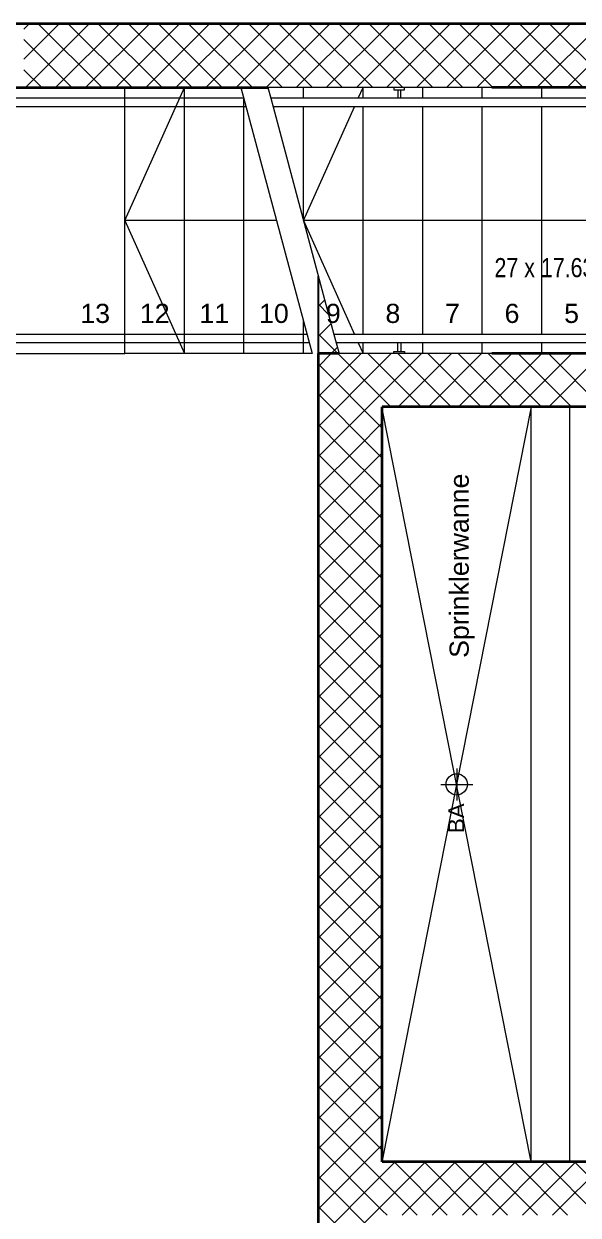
# Model space of a CAD drawing. Extents: x -882 to 937, y -179 to 966.
# Drawn here: x -522.6 to -470.5, y 755.4 to 867.4 of the extents above; entities that cross this region are included whole.
import ezdxf
from ezdxf.lldxf.tags import DXFTag

# ---------------------------------------------------------------- set-up
doc = ezdxf.new("R2010")
doc.units = 0
doc.layers.get('0').update_dxf_attribs({"lineweight": 13})
for name, color, linetype, lineweight in [('A-____-NOTE-TEXT', 7, 'Continuous', 9), ('A-FLOR-____-OTLN', 7, 'Continuous', 9), ('A-FLOR-HRAL-MBND', 7, '_Verdeckte Linien_', 9), ('A-FLOR-HRAL-OTLN', 7, 'Continuous', 9), ('A-WALL-____-MCUT', 7, 'Continuous', 35), ('A-WALL-____-PATT', 7, 'Continuous', 35), ('I-WALL-____-OTLN', 7, 'Continuous', 9), ('S-STRS-____-IDEN', 7, 'Continuous', 9), ('S-STRS-____-MBND', 7, '_Strichpunkt - Fein', 9), ('S-STRS-____-MCUT', 7, 'Continuous', 25), ('S-STRS-____-OTLN', 7, 'Continuous', 9), ('Text', 7, 'Continuous', 5)]:
    doc.layers.add(name, color=color, linetype=linetype, lineweight=lineweight)
doc.styles.get("Standard").update_dxf_attribs({"font": 'arial.ttf'})
tags = doc.linetypes.add('_Strichpunkt - Fein', pattern=[0.2, 0.1, -0.05, 0, -0.05]).pattern_tags.tags
tags[10:11] = [DXFTag(74, 4), DXFTag(75, 0), DXFTag(340, '0'), DXFTag(46, 1.0), DXFTag(50, 0.0), DXFTag(44, 0.0), DXFTag(45, 0.0)]
tags[8:9] = [DXFTag(74, 4), DXFTag(75, 0), DXFTag(340, '0'), DXFTag(46, 1.0), DXFTag(50, 0.0), DXFTag(44, 0.0), DXFTag(45, 0.0)]
tags[6:7] = [DXFTag(74, 4), DXFTag(75, 0), DXFTag(340, '0'), DXFTag(46, 1.0), DXFTag(50, 0.0), DXFTag(44, 0.0), DXFTag(45, 0.0)]
tags[4:5] = [DXFTag(74, 4), DXFTag(75, 0), DXFTag(340, '0'), DXFTag(46, 1.0), DXFTag(50, 0.0), DXFTag(44, 0.0), DXFTag(45, 0.0)]
tags = doc.linetypes.add('_Verdeckte Linien_', pattern=[0.15, 0.1, -0.05]).pattern_tags.tags
tags[6:7] = [DXFTag(74, 4), DXFTag(75, 0), DXFTag(340, '0'), DXFTag(46, 1.0), DXFTag(50, 0.0), DXFTag(44, 0.0), DXFTag(45, 0.0)]
tags[4:5] = [DXFTag(74, 4), DXFTag(75, 0), DXFTag(340, '0'), DXFTag(46, 1.0), DXFTag(50, 0.0), DXFTag(44, 0.0), DXFTag(45, 0.0)]

# ---------------------------------------------------------------- blocks, each defined once
blk = doc.blocks.new('Referenz-A0UJ2GK4XE', base_point=(-896.79, -159.76))
at = {"layer": 'A-____-NOTE-TEXT', "color": 0, "linetype": 'Continuous', "lineweight": 5, "ltscale": 0.13}
for p, q in [((-481.92, 797.4), (-481.92, 794.4)), ((-483.42, 795.9), (-480.42, 795.9))]:
    blk.add_line(p, q, dxfattribs=at)
blk.add_circle((-481.92, 795.9), 1, dxfattribs=at)
at = {"layer": 'A-FLOR-____-OTLN', "color": 0, "linetype": 'Continuous', "ltscale": 0.13}
for p, q in [((-474.92, 831.4), (-488.92, 760.55)), ((-474.92, 760.4), (-488.92, 831.25))]:
    blk.add_line(p, q, dxfattribs=at)
at = {"layer": 'A-FLOR-HRAL-MBND', "color": 0, "linetype": '_Verdeckte Linien_', "ltscale": 0.13}
for p, q in [((-513.12, 860.4), (-527.52, 860.4)), ((-501.95, 860.4), (-513.12, 860.4)), ((-513.12, 859.6), (-527.52, 859.6)), ((-501.73, 859.6), (-513.12, 859.6)), ((-513.12, 838.2), (-527.52, 838.2)), ((-496, 838.2), (-513.12, 838.2)), ((-513.12, 837.4), (-527.52, 837.4)), ((-495.78, 837.4), (-513.12, 837.4))]:
    blk.add_line(p, q, dxfattribs=at)
at = {"layer": 'A-FLOR-HRAL-OTLN', "color": 0, "linetype": 'Continuous', "ltscale": 0.13}
for p, q in [((-487.82, 861.4), (-487.82, 861.2)), ((-487.32, 861.4), (-487.82, 861.4)), ((-486.82, 861.4), (-487.32, 861.4)), ((-486.82, 861.2), (-486.82, 861.4)), ((-499.41, 860.4), (-499.19, 859.6)), ((-445.92, 860.4), (-499.41, 860.4)), ((-487.82, 861.2), (-487.32, 861.2)), ((-487.47, 861.2), (-487.47, 860.4)), ((-487.32, 861.2), (-486.82, 861.2)), ((-487.17, 860.4), (-487.17, 861.2)), ((-445.92, 859.6), (-499.19, 859.6)), ((-493.46, 838.2), (-493.24, 837.4)), ((-445.92, 838.2), (-493.46, 838.2)), ((-445.92, 837.4), (-493.24, 837.4)), ((-487.47, 836.6), (-487.47, 837.4)), ((-487.17, 837.4), (-487.17, 836.6)), ((-487.82, 836.4), (-487.82, 836.6)), ((-487.82, 836.6), (-487.32, 836.6)), ((-487.32, 836.4), (-487.82, 836.4)), ((-487.32, 836.6), (-486.82, 836.6)), ((-486.82, 836.4), (-487.32, 836.4)), ((-486.82, 836.6), (-486.82, 836.4))]:
    blk.add_line(p, q, dxfattribs=at)
at = {"layer": 'A-WALL-____-MCUT', "color": 0, "linetype": 'Continuous', "ltscale": 0.35}
for p, q in [((374.48, 867.4), (-635.08, 867.4)), ((-641.08, 861.4), (-499.67, 861.4)), ((-393.92, 861.4), (-478.62, 861.4)), ((-494.92, 522.4), (-494.92, 836.4)), ((-492.98, 836.4), (-494.92, 836.4)), ((-417.52, 836.4), (-478.62, 836.4)), ((-488.92, 760.4), (-488.92, 831.4)), ((-423.92, 831.4), (-488.92, 831.4)), ((-393.92, 760.4), (-488.92, 760.4))]:
    blk.add_line(p, q, dxfattribs=at)
at = {"layer": 'A-WALL-____-PATT', "color": 0, "linetype": 'Continuous', "lineweight": 9, "ltscale": 0.13}
for p, q in [((-522.62, 866.9), (-522.12, 867.4)), ((-522.62, 864.07), (-519.29, 867.4)), ((-522.47, 861.4), (-516.47, 867.4)), ((-515.27, 861.4), (-521.27, 867.4)), ((-519.64, 861.4), (-513.64, 867.4)), ((-512.45, 861.4), (-518.45, 867.4)), ((-516.81, 861.4), (-510.81, 867.4)), ((-509.62, 861.4), (-515.62, 867.4)), ((-513.98, 861.4), (-507.98, 867.4)), ((-506.79, 861.4), (-512.79, 867.4)), ((-511.15, 861.4), (-505.15, 867.4)), ((-503.96, 861.4), (-509.96, 867.4)), ((-508.32, 861.4), (-502.32, 867.4)), ((-501.13, 861.4), (-507.13, 867.4)), ((-505.5, 861.4), (-499.5, 867.4)), ((-498.3, 861.4), (-504.3, 867.4)), ((-502.67, 861.4), (-496.67, 867.4)), ((-495.48, 861.4), (-501.48, 867.4)), ((-499.84, 861.4), (-493.84, 867.4)), ((-492.65, 861.4), (-498.65, 867.4)), ((-497.01, 861.4), (-491.01, 867.4)), ((-489.82, 861.4), (-495.82, 867.4)), ((-494.18, 861.4), (-488.18, 867.4)), ((-486.99, 861.4), (-492.99, 867.4)), ((-491.35, 861.4), (-485.35, 867.4)), ((-484.16, 861.4), (-490.16, 867.4)), ((-488.52, 861.4), (-482.52, 867.4)), ((-481.33, 861.4), (-487.33, 867.4)), ((-485.7, 861.4), (-479.7, 867.4)), ((-478.62, 861.52), (-484.51, 867.4)), ((-478.62, 864.35), (-481.68, 867.4)), ((-478.62, 867.17), (-478.85, 867.4)), ((-478.62, 865.65), (-476.87, 867.4)), ((-478.62, 862.82), (-474.04, 867.4)), ((-472.85, 861.4), (-478.62, 867.17)), ((-477.21, 861.4), (-471.21, 867.4)), ((-470.02, 861.4), (-476.02, 867.4)), ((-474.38, 861.4), (-468.38, 867.4)), ((-467.19, 861.4), (-473.19, 867.4)), ((-471.55, 861.4), (-465.55, 867.4)), ((-518.1, 861.4), (-522.62, 865.92)), ((-482.87, 861.4), (-478.62, 865.65)), ((-475.68, 861.4), (-478.62, 864.35)), ((-520.93, 861.4), (-522.62, 863.09)), ((-480.04, 861.4), (-478.62, 862.82)), ((-478.51, 861.4), (-478.62, 861.52)), ((-494.92, 835.2), (-493.73, 836.4)), ((-494.92, 832.37), (-490.9, 836.4)), ((-494.92, 829.55), (-488.92, 835.55)), ((-488.92, 832.22), (-493.1, 836.4)), ((-488.92, 835.05), (-490.27, 836.4)), ((-488.92, 835.55), (-488.07, 836.4)), ((-488.92, 832.72), (-485.24, 836.4)), ((-482.45, 831.4), (-487.45, 836.4)), ((-487.41, 831.4), (-482.41, 836.4)), ((-479.62, 831.4), (-484.62, 836.4)), ((-484.58, 831.4), (-479.58, 836.4)), ((-478.62, 833.23), (-481.79, 836.4)), ((-478.62, 836.06), (-478.96, 836.4)), ((-478.62, 834.53), (-476.75, 836.4)), ((-478.62, 831.71), (-473.93, 836.4)), ((-473.96, 831.4), (-478.62, 836.06)), ((-471.13, 831.4), (-476.13, 836.4)), ((-476.1, 831.4), (-471.1, 836.4)), ((-468.3, 831.4), (-473.3, 836.4)), ((-473.27, 831.4), (-468.27, 836.4)), ((-488.92, 829.39), (-494.92, 835.39)), ((-485.27, 831.4), (-488.92, 835.05)), ((-481.75, 831.4), (-478.62, 834.53)), ((-489.88, 827.52), (-494.92, 832.57)), ((-494.12, 827.52), (-488.92, 832.72)), ((-488.1, 831.4), (-488.92, 832.22)), ((-476.79, 831.4), (-478.62, 833.23)), ((-478.93, 831.4), (-478.62, 831.71)), ((-492.71, 827.52), (-494.92, 829.74)), ((-491.29, 827.52), (-488.92, 829.89)), ((-494.92, 826.72), (-494.12, 827.52)), ((-494.92, 823.89), (-491.29, 827.52)), ((-494.92, 821.06), (-488.92, 827.06)), ((-488.92, 820.91), (-494.92, 826.91)), ((-488.92, 823.74), (-492.71, 827.52)), ((-488.92, 826.57), (-489.88, 827.52)), ((-494.92, 818.23), (-488.92, 824.23)), ((-488.92, 818.08), (-494.92, 824.08)), ((-494.92, 815.4), (-488.92, 821.4)), ((-488.92, 815.25), (-494.92, 821.25)), ((-494.92, 812.57), (-488.92, 818.57)), ((-488.92, 812.42), (-494.92, 818.42)), ((-494.92, 809.75), (-488.92, 815.75)), ((-488.92, 809.59), (-494.92, 815.59)), ((-494.92, 806.92), (-488.92, 812.92)), ((-488.92, 806.77), (-494.92, 812.77)), ((-494.92, 804.09), (-488.92, 810.09)), ((-488.92, 803.94), (-494.92, 809.94)), ((-494.92, 801.26), (-488.92, 807.26)), ((-488.92, 801.11), (-494.92, 807.11)), ((-494.92, 798.43), (-488.92, 804.43)), ((-488.92, 798.28), (-494.92, 804.28)), ((-494.92, 795.6), (-488.92, 801.6)), ((-488.92, 795.45), (-494.92, 801.45)), ((-494.92, 792.78), (-488.92, 798.78)), ((-488.92, 792.62), (-494.92, 798.62)), ((-494.92, 789.95), (-488.92, 795.95)), ((-488.92, 789.8), (-494.92, 795.8)), ((-494.92, 787.12), (-488.92, 793.12)), ((-488.92, 786.97), (-494.92, 792.97)), ((-494.92, 784.29), (-488.92, 790.29)), ((-488.92, 784.14), (-494.92, 790.14)), ((-494.92, 781.46), (-488.92, 787.46)), ((-488.92, 781.31), (-494.92, 787.31)), ((-494.92, 778.63), (-488.92, 784.63)), ((-488.92, 778.48), (-494.92, 784.48)), ((-494.92, 775.81), (-488.92, 781.81)), ((-488.92, 775.65), (-494.92, 781.65)), ((-494.92, 772.98), (-488.92, 778.98)), ((-488.92, 772.83), (-494.92, 778.83)), ((-494.92, 770.15), (-488.92, 776.15)), ((-488.92, 770), (-494.92, 776)), ((-494.92, 767.32), (-488.92, 773.32)), ((-488.92, 767.17), (-494.92, 773.17)), ((-494.92, 764.49), (-488.92, 770.49)), ((-488.92, 764.34), (-494.92, 770.34)), ((-494.92, 761.66), (-488.92, 767.66)), ((-488.92, 761.51), (-494.92, 767.51)), ((-494.92, 758.83), (-488.92, 764.83)), ((-488.92, 758.68), (-494.92, 764.68)), ((-494.92, 756.01), (-488.92, 762.01)), ((-488.92, 755.85), (-494.92, 761.85)), ((-488.92, 759.18), (-487.7, 760.4)), ((-488.92, 756.35), (-484.87, 760.4)), ((-482.81, 755.4), (-487.81, 760.4)), ((-487.04, 755.4), (-482.04, 760.4)), ((-479.99, 755.4), (-484.99, 760.4)), ((-484.22, 755.4), (-479.22, 760.4)), ((-477.16, 755.4), (-482.16, 760.4)), ((-481.39, 755.4), (-476.39, 760.4)), ((-474.33, 755.4), (-479.33, 760.4)), ((-478.56, 755.4), (-473.56, 760.4)), ((-471.5, 755.4), (-476.5, 760.4)), ((-475.73, 755.4), (-470.73, 760.4)), ((-468.67, 755.4), (-473.67, 760.4)), ((-472.9, 755.4), (-467.9, 760.4)), ((-465.84, 755.4), (-470.84, 760.4)), ((-494.92, 753.18), (-488.92, 759.18)), ((-488.92, 753.03), (-494.92, 759.03)), ((-485.64, 755.4), (-488.92, 758.68)), ((-494.92, 750.35), (-488.92, 756.35)), ((-488.92, 750.2), (-494.92, 756.2)), ((-488.47, 755.4), (-488.92, 755.85))]:
    blk.add_line(p, q, dxfattribs=at)
at = {"layer": 'I-WALL-____-OTLN', "color": 0, "linetype": 'Continuous', "ltscale": 0.13}
for p, q in [((-474.92, 760.4), (-474.92, 831.4)), ((-471.32, 831.4), (-471.32, 760.4))]:
    blk.add_line(p, q, dxfattribs=at)
at = {"layer": 'S-STRS-____-MBND', "color": 0, "linetype": '_Strichpunkt - Fein', "ltscale": 0.13}
for p, q in [((-513.12, 861.4), (-533.12, 861.4)), ((-513.12, 836.4), (-513.12, 861.4)), ((-502.21, 861.4), (-513.12, 861.4)), ((-513.12, 836.4), (-513.12, 861.4)), ((-507.52, 836.4), (-507.52, 861.4)), ((-507.52, 836.4), (-507.52, 861.4)), ((-502.21, 861.4), (-495.52, 836.4)), ((-501.92, 836.4), (-501.92, 860.32)), ((-501.92, 836.4), (-501.92, 860.32)), ((-496.32, 836.4), (-496.32, 839.42)), ((-496.32, 836.4), (-496.32, 839.42)), ((-533.12, 836.4), (-513.12, 836.4)), ((-495.52, 836.4), (-513.12, 836.4))]:
    blk.add_line(p, q, dxfattribs=at)
at = {"layer": 'S-STRS-____-MBND', "color": 0, "linetype": '_Verdeckte Linien_', "ltscale": 0.13}
for p, q in [((-513.12, 848.9), (-507.52, 861.4)), ((-498.86, 848.9), (-513.12, 848.9)), ((-513.12, 848.9), (-507.52, 836.4))]:
    blk.add_line(p, q, dxfattribs=at)
at = {"layer": 'S-STRS-____-MBND', "color": 0, "linetype": 'Continuous', "ltscale": 0.13}
for p, q in [((-499.67, 861.4), (-499.41, 860.4)), ((-499.19, 859.6), (-493.46, 838.2)), ((-493.24, 837.4), (-492.98, 836.4))]:
    blk.add_line(p, q, dxfattribs=at)
at = {"layer": 'S-STRS-____-MCUT', "color": 0, "linetype": 'Continuous', "lineweight": -2, "ltscale": 0.25}
for q in [(-494.92, 843.68), (-492.98, 836.4)]:
    blk.add_line((-494.92, 836.4), q, dxfattribs=at)
at = {"layer": 'S-STRS-____-OTLN', "color": 0, "linetype": 'Continuous', "ltscale": 0.13}
for p, q in [((-496.32, 861.4), (-499.67, 861.4)), ((-490.72, 861.4), (-496.32, 861.4)), ((-496.32, 860.4), (-496.32, 861.4)), ((-491.17, 860.4), (-490.72, 861.4)), ((-487.82, 861.4), (-490.72, 861.4)), ((-490.72, 860.4), (-490.72, 861.4)), ((-485.12, 861.4), (-486.82, 861.4)), ((-479.52, 861.4), (-485.12, 861.4)), ((-485.12, 860.4), (-485.12, 861.4)), ((-478.62, 861.4), (-479.52, 861.4)), ((-479.52, 860.4), (-479.52, 861.4)), ((-473.92, 860.4), (-473.92, 861.4)), ((-496.32, 848.9), (-496.32, 859.6)), ((-496.32, 848.9), (-491.53, 859.6)), ((-490.72, 838.2), (-490.72, 859.6)), ((-485.12, 838.2), (-485.12, 859.6)), ((-479.52, 838.2), (-479.52, 859.6)), ((-473.92, 838.2), (-473.92, 859.6)), ((-490.72, 848.9), (-496.32, 848.9)), ((-496.32, 848.9), (-491.53, 838.2)), ((-485.12, 848.9), (-490.72, 848.9)), ((-479.52, 848.9), (-485.12, 848.9)), ((-473.92, 848.9), (-479.52, 848.9)), ((-468.32, 848.9), (-473.92, 848.9)), ((-494.92, 840.86), (-494.33, 841.45)), ((-493.96, 840.09), (-494.92, 841.05)), ((-494.92, 838.03), (-493.73, 839.22)), ((-493.1, 836.4), (-494.92, 838.22)), ((-493.73, 836.4), (-493.13, 836.99)), ((-491.17, 837.4), (-490.72, 836.4)), ((-490.72, 836.4), (-490.72, 837.4)), ((-485.12, 836.4), (-485.12, 837.4)), ((-479.52, 836.4), (-479.52, 837.4)), ((-473.92, 836.4), (-473.92, 837.4)), ((-490.72, 836.4), (-492.98, 836.4)), ((-487.82, 836.4), (-490.72, 836.4)), ((-485.12, 836.4), (-486.82, 836.4)), ((-479.52, 836.4), (-485.12, 836.4)), ((-478.62, 836.4), (-479.52, 836.4))]:
    blk.add_line(p, q, dxfattribs=at)
at = {"layer": 'S-STRS-____-OTLN', "color": 0, "linetype": '_Verdeckte Linien_', "ltscale": 0.13}
for p, q in [((-496.32, 860.4), (-496.32, 861.4)), ((-490.72, 860.4), (-490.72, 861.4)), ((-485.12, 860.4), (-485.12, 861.4)), ((-479.52, 860.4), (-479.52, 861.4)), ((-473.92, 860.4), (-473.92, 861.4)), ((-496.32, 848.9), (-496.32, 859.6)), ((-490.72, 838.2), (-490.72, 859.6)), ((-485.12, 838.2), (-485.12, 859.6)), ((-479.52, 838.2), (-479.52, 859.6)), ((-473.92, 838.2), (-473.92, 859.6)), ((-490.72, 836.4), (-490.72, 837.4)), ((-485.12, 836.4), (-485.12, 837.4)), ((-479.52, 836.4), (-479.52, 837.4)), ((-473.92, 836.4), (-473.92, 837.4))]:
    blk.add_line(p, q, dxfattribs=at)
at = {"layer": 'A-____-NOTE-TEXT', "color": 0, "linetype": 'Continuous', "lineweight": 5, "ltscale": 0.13, "insert": (-482.72, 791.32), "char_height": 1.5, "attachment_point": 1, "rotation": 90}
blk.add_mtext('{\\fArial;BA}', dxfattribs=at)
at = {"layer": 'S-STRS-____-IDEN', "color": 0, "linetype": 'Continuous', "lineweight": 5, "ltscale": 0.13, "insert": (-478.37, 845.38), "char_height": 1.8, "attachment_point": 1}
blk.add_mtext('{\\W0.8;\\fArial;27 x 17.63 x 28.00}', dxfattribs=at)
at = {"layer": 'S-STRS-____-OTLN', "color": 0, "linetype": 'Continuous', "ltscale": 0.13, "char_height": 1.8, "attachment_point": 1}
for s, insert in [('{\\fArial;13}', (-517.31, 841.08)), ('{\\fArial;12}', (-511.71, 841.08)), ('{\\fArial;11}', (-506.11, 841.08)), ('{\\fArial;10}', (-500.51, 841.08)), ('{\\fArial;9}', (-494.22, 841.08)), ('{\\fArial;8}', (-488.62, 841.08)), ('{\\fArial;7}', (-483.02, 841.08)), ('{\\fArial;6}', (-477.42, 841.08)), ('{\\fArial;5}', (-471.82, 841.08))]:
    blk.add_mtext(s, dxfattribs=dict(at, insert=insert))
at = {"layer": 'Text', "color": 0, "linetype": 'Continuous', "ltscale": 0.13, "insert": (-482.59, 807.79), "char_height": 1.8, "attachment_point": 1, "rotation": 90}
blk.add_mtext('{\\fArial;Sprinklerwanne}', dxfattribs=at)

msp = doc.modelspace()

# ---------------------------------------------------------------- block references
at = {"color": 9, "lineweight": 25, "ltscale": 0.25, "true_color": 0xc0c0c0}
msp.add_blockref('Referenz-A0UJ2GK4XE', (-896.79, -159.76), dxfattribs=at)

doc.saveas('drawing.dxf')
